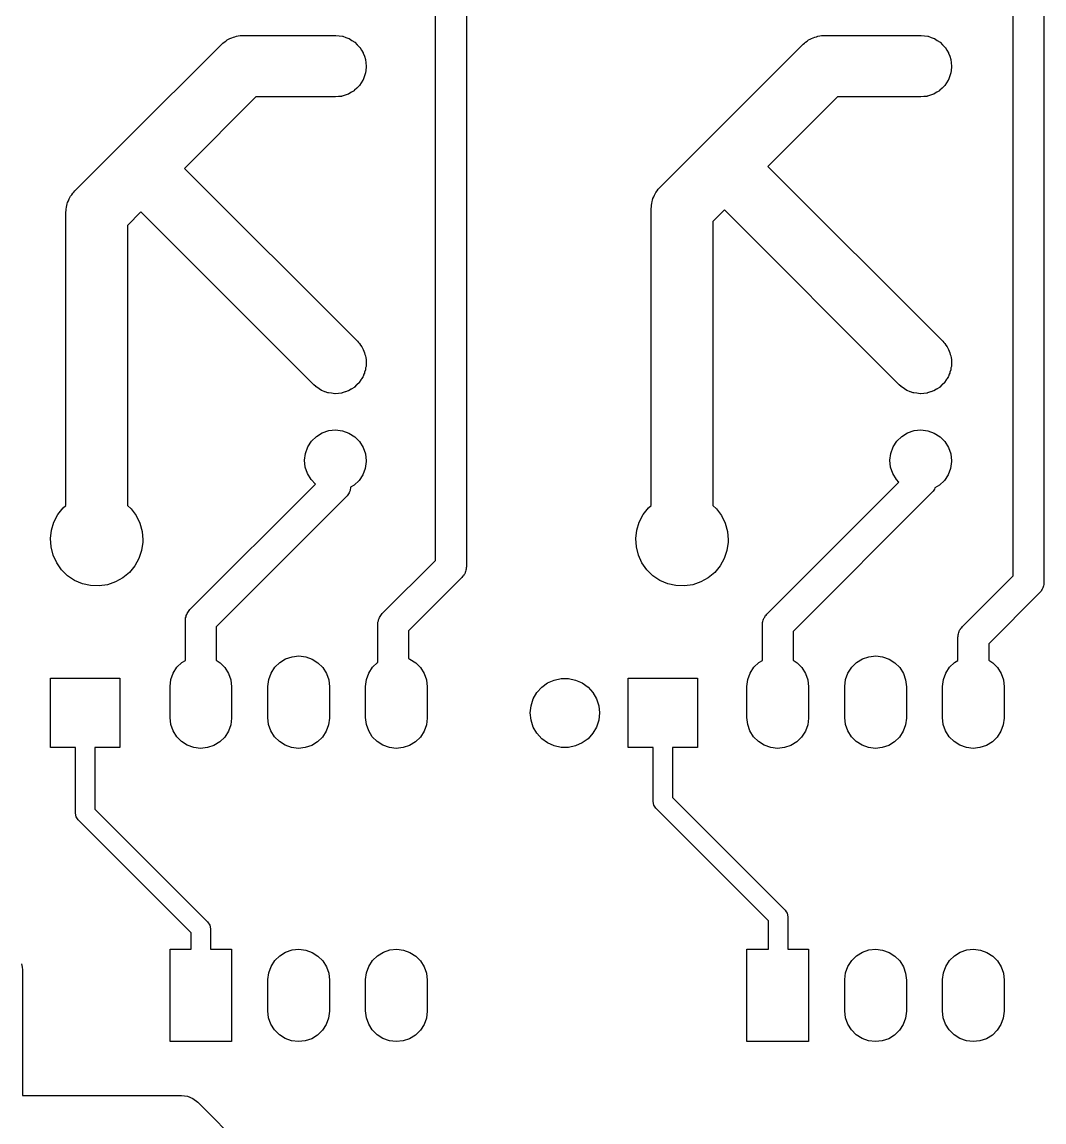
# Model space of a CAD drawing. Extents: x 10 to 287, y -200 to -10.
# Drawn here: x 128.06 to 154.6, y -91.53 to -62.95 of the extents above; entities that cross this region are included whole.
import ezdxf

# ---------------------------------------------------------------- set-up
doc = ezdxf.new("R2010")
doc.units = 0
doc.layers.add('BLACK', color=7, linetype='CONTINUOUS')

msp = doc.modelspace()

# ---------------------------------------------------------------- linework, layer by layer
at = {"layer": 'BLACK', "linetype": 'CONTINUOUS'}
for p, q in [((154.6, -53.6992), (154.6, -77.5)), ((139.6, -55.5661), (139.6, -77.1)), ((138.8, -76.9343), (138.8, -57.9296)), ((153.8, -77.3343), (153.8, -57.9296)), ((133.308, -63.468), (133.35, -63.4421)), ((133.35, -63.4421), (133.388, -63.4122)), ((133.388, -63.4122), (133.425, -63.395)), ((133.425, -63.395), (133.459, -63.3735)), ((133.459, -63.3735), (133.506, -63.3575)), ((133.506, -63.3575), (133.55, -63.3368)), ((133.55, -63.3368), (133.589, -63.3282)), ((133.589, -63.3282), (133.628, -63.3149)), ((133.628, -63.3149), (133.676, -63.3094)), ((133.676, -63.3094), (133.724, -63.2991)), ((133.724, -63.2991), (133.765, -63.2995)), ((133.765, -63.2995), (133.805, -63.295)), ((133.805, -63.295), (136.2, -63.295)), ((136.2, -63.295), (136.205, -63.295)), ((136.205, -63.295), (136.206, -63.295)), ((136.206, -63.295), (136.206, -63.295)), ((136.206, -63.295), (136.211, -63.2951)), ((136.211, -63.2951), (136.297, -63.3059)), ((136.297, -63.3059), (136.383, -63.3161)), ((136.383, -63.3161), (136.385, -63.3171)), ((136.385, -63.3171), (136.388, -63.3174)), ((136.388, -63.3174), (136.469, -63.347)), ((136.469, -63.347), (136.551, -63.376)), ((136.551, -63.376), (136.553, -63.3775)), ((136.553, -63.3775), (136.556, -63.3784)), ((136.556, -63.3784), (136.628, -63.4252)), ((136.628, -63.4252), (136.701, -63.4715)), ((148.408, -63.468), (148.45, -63.4421)), ((148.45, -63.4421), (148.488, -63.4122)), ((148.488, -63.4122), (148.525, -63.395)), ((148.525, -63.395), (148.559, -63.3735)), ((148.559, -63.3735), (148.606, -63.3575)), ((148.606, -63.3575), (148.65, -63.3368)), ((148.65, -63.3368), (148.689, -63.3282)), ((148.689, -63.3282), (148.728, -63.3149)), ((148.728, -63.3149), (148.776, -63.3094)), ((148.776, -63.3094), (148.824, -63.2991)), ((148.824, -63.2991), (148.865, -63.2995)), ((148.865, -63.2995), (148.905, -63.295)), ((148.905, -63.295), (151.4, -63.295)), ((151.4, -63.295), (151.405, -63.295)), ((151.405, -63.295), (151.406, -63.295)), ((151.406, -63.295), (151.406, -63.295)), ((151.406, -63.295), (151.411, -63.2951)), ((151.411, -63.2951), (151.497, -63.3059)), ((151.497, -63.3059), (151.583, -63.3161)), ((151.583, -63.3161), (151.585, -63.3171)), ((151.585, -63.3171), (151.588, -63.3174)), ((151.588, -63.3174), (151.669, -63.347)), ((151.669, -63.347), (151.751, -63.376)), ((151.751, -63.376), (151.753, -63.3775)), ((151.753, -63.3775), (151.756, -63.3784)), ((151.756, -63.3784), (151.828, -63.4252)), ((151.828, -63.4252), (151.901, -63.4715)), ((130.734, -66.0342), (133.239, -63.5293)), ((133.239, -63.5293), (133.247, -63.5215)), ((133.247, -63.5215), (133.279, -63.4966)), ((133.279, -63.4966), (133.308, -63.468)), ((136.701, -63.4715), (136.703, -63.4735)), ((136.703, -63.4735), (136.706, -63.475)), ((136.706, -63.475), (136.766, -63.5368)), ((136.766, -63.5368), (136.827, -63.5981)), ((136.827, -63.5981), (136.828, -63.6005)), ((136.828, -63.6005), (136.83, -63.6025)), ((136.83, -63.6025), (136.876, -63.6761)), ((136.876, -63.6761), (136.921, -63.7493)), ((145.884, -65.9843), (148.339, -63.5293)), ((148.339, -63.5293), (148.347, -63.5215)), ((148.347, -63.5215), (148.379, -63.4966)), ((148.379, -63.4966), (148.408, -63.468)), ((151.901, -63.4715), (151.903, -63.4735)), ((151.903, -63.4735), (151.906, -63.475)), ((151.906, -63.475), (151.966, -63.5368)), ((151.966, -63.5368), (152.027, -63.5981)), ((152.027, -63.5981), (152.028, -63.6005)), ((152.028, -63.6005), (152.03, -63.6025)), ((152.03, -63.6025), (152.076, -63.6761)), ((152.076, -63.6761), (152.121, -63.7493)), ((136.921, -63.7493), (136.922, -63.752)), ((136.922, -63.752), (136.924, -63.7544)), ((136.924, -63.7544), (136.952, -63.8362)), ((136.952, -63.8362), (136.98, -63.9178)), ((136.98, -63.9178), (136.98, -63.9205)), ((136.98, -63.9205), (136.981, -63.9232)), ((136.981, -63.9232), (136.99, -64.0092)), ((136.99, -64.0092), (137, -64.095)), ((152.121, -63.7493), (152.122, -63.752)), ((152.122, -63.752), (152.124, -63.7544)), ((152.124, -63.7544), (152.152, -63.8362)), ((152.152, -63.8362), (152.18, -63.9178)), ((152.18, -63.9178), (152.18, -63.9205)), ((152.18, -63.9205), (152.181, -63.9232)), ((152.181, -63.9232), (152.19, -64.0092)), ((152.19, -64.0092), (152.2, -64.095)), ((136.975, -64.294), (136.946, -64.3695)), ((136.976, -64.2856), (136.975, -64.294)), ((136.979, -64.2777), (136.976, -64.2856)), ((136.988, -64.1974), (136.979, -64.2777)), ((137, -64.1173), (136.988, -64.1974)), ((137, -64.095), (137, -64.1001)), ((137, -64.1001), (137, -64.1006)), ((137, -64.1006), (137, -64.1011)), ((137, -64.1011), (137, -64.1173)), ((152.175, -64.294), (152.146, -64.3695)), ((152.176, -64.2856), (152.175, -64.294)), ((152.179, -64.2777), (152.176, -64.2856)), ((152.188, -64.1974), (152.179, -64.2777)), ((152.2, -64.1173), (152.188, -64.1974)), ((152.2, -64.095), (152.2, -64.1001)), ((152.2, -64.1001), (152.2, -64.1006)), ((152.2, -64.1006), (152.2, -64.1011)), ((152.2, -64.1011), (152.2, -64.1173)), ((136.867, -64.528), (136.823, -64.5963)), ((136.912, -64.4607), (136.867, -64.528)), ((136.915, -64.4528), (136.912, -64.4607)), ((136.919, -64.4457), (136.915, -64.4528)), ((136.946, -64.3695), (136.919, -64.4457)), ((152.067, -64.528), (152.023, -64.5963)), ((152.112, -64.4607), (152.067, -64.528)), ((152.115, -64.4528), (152.112, -64.4607)), ((152.119, -64.4457), (152.115, -64.4528)), ((152.146, -64.3695), (152.119, -64.4457)), ((136.361, -64.8787), (136.28, -64.886)), ((136.369, -64.8761), (136.361, -64.8787)), ((136.377, -64.8751), (136.369, -64.8761)), ((136.454, -64.8485), (136.377, -64.8751)), ((136.53, -64.8235), (136.454, -64.8485)), ((136.538, -64.8192), (136.53, -64.8235)), ((136.546, -64.8165), (136.538, -64.8192)), ((136.614, -64.7736), (136.546, -64.8165)), ((136.684, -64.7322), (136.614, -64.7736)), ((136.69, -64.7264), (136.684, -64.7322)), ((136.697, -64.722), (136.69, -64.7264)), ((136.754, -64.665), (136.697, -64.722)), ((136.813, -64.6092), (136.754, -64.665)), ((136.817, -64.6022), (136.813, -64.6092)), ((136.823, -64.5963), (136.817, -64.6022)), ((151.561, -64.8787), (151.48, -64.886)), ((151.569, -64.8761), (151.561, -64.8787)), ((151.577, -64.8751), (151.569, -64.8761)), ((151.654, -64.8485), (151.577, -64.8751)), ((151.73, -64.8235), (151.654, -64.8485)), ((151.738, -64.8192), (151.73, -64.8235)), ((151.746, -64.8165), (151.738, -64.8192)), ((151.814, -64.7736), (151.746, -64.8165)), ((151.884, -64.7322), (151.814, -64.7736)), ((151.89, -64.7264), (151.884, -64.7322)), ((151.897, -64.722), (151.89, -64.7264)), ((151.954, -64.665), (151.897, -64.722)), ((152.013, -64.6092), (151.954, -64.665)), ((152.017, -64.6022), (152.013, -64.6092)), ((152.023, -64.5963), (152.017, -64.6022)), ((134.136, -64.895), (132.281, -66.75)), ((136.2, -64.895), (134.136, -64.895)), ((136.28, -64.886), (136.2, -64.895)), ((149.236, -64.895), (147.431, -66.7)), ((151.4, -64.895), (149.236, -64.895)), ((151.48, -64.886), (151.4, -64.895)), ((144.634, -67.2343), (145.884, -65.9843)), ((129.434, -67.3343), (130.734, -66.0343)), ((130.734, -66.0343), (130.734, -66.0342)), ((132.281, -66.75), (136.766, -71.2343)), ((147.431, -66.7), (151.966, -71.2343)), ((129.323, -67.4737), (129.354, -67.4355)), ((129.354, -67.4355), (129.38, -67.3944)), ((129.38, -67.3944), (129.409, -67.366)), ((129.409, -67.366), (129.434, -67.3343)), ((144.467, -67.4902), (144.483, -67.4443)), ((144.483, -67.4443), (144.505, -67.4102)), ((144.505, -67.4102), (144.523, -67.3737)), ((144.523, -67.3737), (144.554, -67.3355)), ((144.554, -67.3355), (144.58, -67.2944)), ((144.58, -67.2944), (144.609, -67.266)), ((144.609, -67.266), (144.634, -67.2343)), ((129.216, -67.7604), (129.222, -67.7119)), ((129.222, -67.7119), (129.236, -67.6738)), ((129.236, -67.6738), (129.245, -67.6343)), ((129.245, -67.6343), (129.267, -67.5902)), ((129.267, -67.5902), (129.283, -67.5443)), ((129.283, -67.5443), (129.305, -67.5102)), ((129.305, -67.5102), (129.323, -67.4737)), ((144.405, -67.7081), (144.416, -67.6604)), ((144.405, -67.7486), (144.405, -67.7081)), ((144.416, -67.6604), (144.422, -67.6119)), ((144.422, -67.6119), (144.436, -67.5738)), ((144.436, -67.5738), (144.445, -67.5343)), ((144.445, -67.5343), (144.467, -67.4902)), ((129.2, -67.8888), (129.205, -67.8486)), ((129.2, -67.9), (129.2, -67.8888)), ((129.2, -75.5122), (129.2, -67.9)), ((129.205, -67.808), (129.216, -67.7604)), ((129.205, -67.8486), (129.205, -67.808)), ((131.15, -67.8814), (130.8, -68.2314)), ((135.634, -72.3657), (131.15, -67.8814)), ((144.4, -67.7888), (144.405, -67.7486)), ((144.4, -67.8), (144.4, -67.7888)), ((144.4, -75.5122), (144.4, -67.8)), ((146.3, -67.8314), (146, -68.1314)), ((150.834, -72.3657), (146.3, -67.8314)), ((130.8, -68.2314), (130.8, -75.5122)), ((146, -68.1314), (146, -75.5122)), ((136.766, -71.2343), (136.774, -71.2423)), ((136.774, -71.2423), (136.798, -71.2743)), ((136.798, -71.2743), (136.827, -71.3031)), ((136.827, -71.3031), (136.853, -71.3446)), ((136.853, -71.3446), (136.883, -71.3832)), ((136.883, -71.3832), (136.9, -71.4199)), ((136.9, -71.4199), (136.921, -71.4543)), ((151.966, -71.2343), (151.974, -71.2423)), ((151.974, -71.2423), (151.998, -71.2743)), ((151.998, -71.2743), (152.027, -71.3031)), ((152.027, -71.3031), (152.053, -71.3445)), ((152.053, -71.3445), (152.083, -71.3832)), ((152.083, -71.3832), (152.1, -71.4199)), ((152.1, -71.4199), (152.121, -71.4543)), ((136.921, -71.4543), (136.938, -71.5005)), ((136.938, -71.5005), (136.958, -71.5448)), ((136.958, -71.5448), (136.967, -71.5845)), ((136.967, -71.5845), (136.98, -71.6228)), ((136.98, -71.6228), (136.986, -71.6714)), ((136.986, -71.6714), (136.996, -71.7192)), ((136.996, -71.7192), (136.995, -71.7597)), ((152.121, -71.4543), (152.138, -71.5005)), ((152.138, -71.5005), (152.158, -71.5448)), ((152.158, -71.5448), (152.167, -71.5845)), ((152.167, -71.5845), (152.18, -71.6228)), ((152.18, -71.6228), (152.186, -71.6714)), ((152.186, -71.6714), (152.196, -71.7192)), ((152.196, -71.7192), (152.195, -71.7597)), ((136.975, -72.004), (136.958, -72.0477)), ((136.976, -71.9984), (136.975, -72.004)), ((136.978, -71.9931), (136.976, -71.9984)), ((136.985, -71.9367), (136.978, -71.9931)), ((136.994, -71.8975), (136.985, -71.9367)), ((137, -71.8273), (136.994, -71.8651)), ((136.994, -71.8651), (136.994, -71.8975)), ((136.995, -71.7597), (137, -71.8)), ((137, -71.8), (137, -71.805)), ((137, -71.805), (137, -71.8162)), ((137, -71.8162), (137, -71.8169)), ((137, -71.8169), (137, -71.8273)), ((152.175, -72.004), (152.158, -72.0477)), ((152.176, -71.9984), (152.175, -72.004)), ((152.178, -71.9931), (152.176, -71.9984)), ((152.185, -71.9367), (152.178, -71.9931)), ((152.194, -71.8975), (152.185, -71.9367)), ((152.2, -71.8273), (152.194, -71.8651)), ((152.194, -71.8651), (152.194, -71.8975)), ((152.195, -71.7597), (152.2, -71.8)), ((152.2, -71.8), (152.2, -71.805)), ((152.2, -71.805), (152.2, -71.8162)), ((152.2, -71.8162), (152.2, -71.8169)), ((152.2, -71.8169), (152.2, -71.8273)), ((136.861, -72.2474), (136.82, -72.3106)), ((136.874, -72.231), (136.861, -72.2474)), ((136.881, -72.2164), (136.874, -72.231)), ((136.912, -72.1707), (136.881, -72.2164)), ((136.914, -72.1654), (136.912, -72.1707)), ((136.917, -72.1607), (136.914, -72.1654)), ((136.939, -72.0982), (136.917, -72.1607)), ((136.953, -72.071), (136.939, -72.0982)), ((136.958, -72.0477), (136.953, -72.071)), ((152.061, -72.2474), (152.02, -72.3106)), ((152.074, -72.231), (152.061, -72.2474)), ((152.081, -72.2164), (152.074, -72.231)), ((152.112, -72.1707), (152.081, -72.2164)), ((152.114, -72.1654), (152.112, -72.1707)), ((152.117, -72.1607), (152.114, -72.1654)), ((152.139, -72.0982), (152.117, -72.1607)), ((152.153, -72.071), (152.139, -72.0982)), ((152.158, -72.0477), (152.153, -72.071)), ((135.643, -72.3724), (135.634, -72.3657)), ((135.69, -72.4214), (135.643, -72.3724)), ((135.695, -72.4245), (135.69, -72.4214)), ((135.699, -72.4285), (135.695, -72.4245)), ((135.768, -72.4726), (135.699, -72.4285)), ((135.774, -72.477), (135.768, -72.4726)), ((135.778, -72.4792), (135.774, -72.477)), ((135.839, -72.5191), (135.778, -72.4792)), ((135.845, -72.521), (135.839, -72.5191)), ((135.849, -72.524), (135.845, -72.521)), ((135.928, -72.5521), (135.849, -72.524)), ((135.933, -72.5538), (135.928, -72.5521)), ((135.934, -72.5546), (135.933, -72.5538)), ((135.936, -72.5549), (135.934, -72.5546)), ((136.006, -72.5812), (135.936, -72.5549)), ((136.012, -72.582), (136.006, -72.5812)), ((136.017, -72.5839), (136.012, -72.582)), ((136.1, -72.5938), (136.017, -72.5839)), ((136.183, -72.6048), (136.1, -72.5938)), ((136.361, -72.5887), (136.278, -72.5962)), ((136.366, -72.5869), (136.361, -72.5887)), ((136.372, -72.5863), (136.366, -72.5869)), ((136.451, -72.5594), (136.372, -72.5863)), ((136.459, -72.5567), (136.451, -72.5594)), ((136.46, -72.5564), (136.459, -72.5567)), ((136.461, -72.5561), (136.46, -72.5564)), ((136.53, -72.5335), (136.461, -72.5561)), ((136.535, -72.5307), (136.53, -72.5335)), ((136.541, -72.5289), (136.535, -72.5307)), ((136.612, -72.485), (136.541, -72.5289)), ((136.616, -72.4825), (136.612, -72.485)), ((136.622, -72.4799), (136.616, -72.4825)), ((136.625, -72.4772), (136.622, -72.4799)), ((136.684, -72.4422), (136.625, -72.4772)), ((136.688, -72.4384), (136.684, -72.4422)), ((136.693, -72.4354), (136.688, -72.4384)), ((136.751, -72.3777), (136.693, -72.4354)), ((136.762, -72.3696), (136.751, -72.3777)), ((136.768, -72.3621), (136.762, -72.3696)), ((136.813, -72.3192), (136.768, -72.3621)), ((136.816, -72.3146), (136.813, -72.3192)), ((136.82, -72.3106), (136.816, -72.3146)), ((150.843, -72.3724), (150.834, -72.3657)), ((150.89, -72.4214), (150.843, -72.3724)), ((150.895, -72.4245), (150.89, -72.4214)), ((150.899, -72.4285), (150.895, -72.4245)), ((150.968, -72.4726), (150.899, -72.4285)), ((150.974, -72.477), (150.968, -72.4726)), ((150.978, -72.4792), (150.974, -72.477)), ((151.039, -72.5191), (150.978, -72.4792)), ((151.045, -72.521), (151.039, -72.5191)), ((151.049, -72.524), (151.045, -72.521)), ((151.128, -72.5521), (151.049, -72.524)), ((151.133, -72.5538), (151.128, -72.5521)), ((151.134, -72.5546), (151.133, -72.5538)), ((151.136, -72.5549), (151.134, -72.5546)), ((151.206, -72.5812), (151.136, -72.5549)), ((151.212, -72.582), (151.206, -72.5812)), ((151.217, -72.5839), (151.212, -72.582)), ((151.3, -72.5938), (151.217, -72.5839)), ((151.383, -72.6048), (151.3, -72.5938)), ((151.561, -72.5887), (151.478, -72.5962)), ((151.566, -72.5869), (151.561, -72.5887)), ((151.572, -72.5863), (151.566, -72.5869)), ((151.651, -72.5594), (151.572, -72.5863)), ((151.659, -72.5567), (151.651, -72.5594)), ((151.66, -72.5564), (151.659, -72.5567)), ((151.661, -72.5561), (151.66, -72.5564)), ((151.73, -72.5335), (151.661, -72.5561)), ((151.735, -72.5307), (151.73, -72.5335)), ((151.741, -72.5289), (151.735, -72.5307)), ((151.812, -72.485), (151.741, -72.5289)), ((151.816, -72.4825), (151.812, -72.485)), ((151.822, -72.4799), (151.816, -72.4825)), ((151.825, -72.4772), (151.822, -72.4799)), ((151.884, -72.4422), (151.825, -72.4772)), ((151.888, -72.4384), (151.884, -72.4422)), ((151.893, -72.4354), (151.888, -72.4384)), ((151.951, -72.3777), (151.893, -72.4354)), ((151.962, -72.3696), (151.951, -72.3777)), ((151.968, -72.3621), (151.962, -72.3696)), ((152.013, -72.3192), (151.968, -72.3621)), ((152.016, -72.3146), (152.013, -72.3192)), ((152.02, -72.3106), (152.016, -72.3146)), ((136.189, -72.6043), (136.183, -72.6048)), ((136.194, -72.605), (136.189, -72.6043)), ((136.278, -72.5962), (136.194, -72.605)), ((151.389, -72.6043), (151.383, -72.6048)), ((151.394, -72.605), (151.389, -72.6043)), ((151.478, -72.5962), (151.394, -72.605)), ((135.58, -73.8394), (135.707, -73.7146)), ((135.707, -73.7146), (135.859, -73.6211)), ((135.859, -73.6211), (136.028, -73.5637)), ((136.028, -73.5637), (136.206, -73.545)), ((136.206, -73.545), (136.383, -73.5661)), ((136.383, -73.5661), (136.551, -73.626)), ((136.551, -73.626), (136.701, -73.7215)), ((136.701, -73.7215), (136.827, -73.8481)), ((150.78, -73.8394), (150.907, -73.7146)), ((150.907, -73.7146), (151.059, -73.6211)), ((151.059, -73.6211), (151.228, -73.5637)), ((151.228, -73.5637), (151.406, -73.545)), ((151.406, -73.545), (151.583, -73.5661)), ((151.583, -73.5661), (151.751, -73.626)), ((151.751, -73.626), (151.901, -73.7215)), ((151.901, -73.7215), (152.027, -73.8481)), ((135.422, -74.1569), (135.483, -73.9893)), ((135.483, -73.9893), (135.58, -73.8394)), ((136.827, -73.8481), (136.921, -73.9993)), ((136.921, -73.9993), (136.98, -74.1678)), ((150.622, -74.1569), (150.683, -73.9893)), ((150.683, -73.9893), (150.78, -73.8394)), ((152.027, -73.8481), (152.121, -73.9993)), ((152.121, -73.9993), (152.18, -74.1678)), ((135.4, -74.3338), (135.422, -74.1569)), ((136.98, -74.1678), (137, -74.345)), ((150.6, -74.3338), (150.622, -74.1569)), ((152.18, -74.1678), (152.2, -74.345)), ((135.417, -74.5113), (135.4, -74.3338)), ((135.474, -74.6806), (135.417, -74.5113)), ((136.975, -74.544), (136.912, -74.7107)), ((137, -74.3673), (136.975, -74.544)), ((137, -74.345), (137, -74.3673)), ((150.617, -74.5113), (150.6, -74.3338)), ((150.674, -74.6806), (150.617, -74.5113)), ((152.175, -74.544), (152.112, -74.7107)), ((152.2, -74.3673), (152.175, -74.544)), ((152.2, -74.345), (152.2, -74.3673)), ((135.566, -74.8331), (135.474, -74.6806)), ((135.682, -74.9527), (135.566, -74.8331)), ((136.813, -74.8592), (136.684, -74.9822)), ((136.912, -74.7107), (136.813, -74.8592)), ((150.766, -74.8331), (150.674, -74.6806)), ((150.833, -74.9018), (150.766, -74.8331)), ((152.013, -74.8592), (151.884, -74.9822)), ((152.112, -74.7107), (152.013, -74.8592)), ((132.422, -78.2122), (135.682, -74.9527)), ((136.566, -75.1517), (136.556, -75.1816)), ((136.58, -75.1236), (136.566, -75.1517)), ((136.585, -75.0925), (136.58, -75.1236)), ((136.595, -75.0626), (136.585, -75.0925)), ((136.684, -74.9822), (136.595, -75.035)), ((136.595, -75.035), (136.595, -75.0626)), ((147.403, -78.3309), (150.833, -74.9018)), ((151.701, -75.1574), (151.683, -75.1828)), ((151.724, -75.1351), (151.701, -75.1574)), ((151.738, -75.1071), (151.724, -75.1351)), ((151.756, -75.0816), (151.738, -75.1071)), ((151.766, -75.0525), (151.756, -75.0816)), ((151.884, -74.9822), (151.766, -75.0525)), ((136.483, -75.2828), (133.105, -78.6607)), ((136.501, -75.2574), (136.483, -75.2828)), ((136.524, -75.2351), (136.501, -75.2574)), ((136.538, -75.2071), (136.524, -75.2351)), ((136.556, -75.1816), (136.538, -75.2071)), ((151.683, -75.1828), (148.086, -78.7795)), ((128.994, -75.7464), (129.13, -75.574)), ((129.13, -75.574), (129.2, -75.5122)), ((130.8, -75.5122), (130.892, -75.597)), ((130.892, -75.597), (131.023, -75.773)), ((144.194, -75.7464), (144.33, -75.574)), ((144.33, -75.574), (144.4, -75.5122)), ((146, -75.5122), (146.092, -75.597)), ((146.092, -75.597), (146.223, -75.773)), ((128.826, -76.1505), (128.891, -75.9408)), ((128.891, -75.9408), (128.994, -75.7464)), ((131.023, -75.773), (131.12, -75.97)), ((131.12, -75.97), (131.18, -76.1813)), ((144.026, -76.1505), (144.091, -75.9408)), ((144.091, -75.9408), (144.194, -75.7464)), ((146.223, -75.773), (146.32, -75.97)), ((146.32, -75.97), (146.38, -76.1813)), ((128.8, -76.3686), (128.826, -76.1505)), ((131.18, -76.1813), (131.2, -76.4)), ((144, -76.3686), (144.026, -76.1505)), ((146.38, -76.1813), (146.4, -76.4)), ((128.815, -76.5877), (128.8, -76.3686)), ((128.869, -76.8006), (128.815, -76.5877)), ((131.198, -76.4628), (131.167, -76.6801)), ((131.2, -76.4), (131.198, -76.4628)), ((144.015, -76.5877), (144, -76.3686)), ((144.069, -76.8006), (144.015, -76.5877)), ((146.398, -76.4628), (146.367, -76.6801)), ((146.4, -76.4), (146.398, -76.4628)), ((128.961, -77), (128.869, -76.8006)), ((131.167, -76.6801), (131.096, -76.8881)), ((144.161, -77), (144.069, -76.8006)), ((146.367, -76.6801), (146.296, -76.8881)), ((129.088, -77.1793), (128.961, -77)), ((130.989, -77.0797), (130.849, -77.2485)), ((131.096, -76.8881), (130.989, -77.0797)), ((137.417, -78.3172), (138.8, -76.9343)), ((139.595, -77.1626), (139.585, -77.1925)), ((139.6, -77.1), (139.595, -77.1311)), ((139.595, -77.1311), (139.595, -77.1626)), ((144.288, -77.1793), (144.161, -77)), ((146.189, -77.0797), (146.049, -77.2485)), ((146.296, -76.8881), (146.189, -77.0797)), ((129.245, -77.3326), (129.088, -77.1793)), ((129.427, -77.4546), (129.245, -77.3326)), ((129.629, -77.5413), (129.427, -77.4546)), ((130.68, -77.389), (130.488, -77.4963)), ((130.849, -77.2485), (130.68, -77.389)), ((139.483, -77.3828), (138.1, -78.7657)), ((139.501, -77.3574), (139.483, -77.3828)), ((139.524, -77.3351), (139.501, -77.3574)), ((139.538, -77.3071), (139.524, -77.3351)), ((139.556, -77.2816), (139.538, -77.3071)), ((139.566, -77.2517), (139.556, -77.2816)), ((139.58, -77.2236), (139.566, -77.2517)), ((139.585, -77.1925), (139.58, -77.2236)), ((144.445, -77.3326), (144.288, -77.1793)), ((144.627, -77.4546), (144.445, -77.3326)), ((144.829, -77.5413), (144.627, -77.4546)), ((145.88, -77.389), (145.688, -77.4963)), ((146.049, -77.2485), (145.88, -77.389)), ((152.483, -78.6509), (153.8, -77.3343)), ((129.843, -77.5897), (129.629, -77.5413)), ((130.063, -77.5984), (129.843, -77.5897)), ((130.28, -77.5668), (130.063, -77.5984)), ((130.488, -77.4963), (130.28, -77.5668)), ((145.043, -77.5897), (144.829, -77.5413)), ((145.263, -77.5984), (145.043, -77.5897)), ((145.48, -77.5668), (145.263, -77.5984)), ((145.688, -77.4963), (145.48, -77.5668)), ((154.524, -77.7351), (154.501, -77.7574)), ((154.538, -77.7071), (154.524, -77.7351)), ((154.556, -77.6816), (154.538, -77.7071)), ((154.566, -77.6517), (154.556, -77.6816)), ((154.58, -77.6236), (154.566, -77.6517)), ((154.585, -77.5925), (154.58, -77.6236)), ((154.595, -77.5626), (154.585, -77.5925)), ((154.6, -77.5), (154.595, -77.5311)), ((154.595, -77.5311), (154.595, -77.5626)), ((154.483, -77.7828), (153.166, -79.0995)), ((154.501, -77.7574), (154.483, -77.7828)), ((132.349, -78.3134), (132.367, -78.2879)), ((132.367, -78.2879), (132.381, -78.2599)), ((132.381, -78.2599), (132.404, -78.2376)), ((132.404, -78.2376), (132.422, -78.2122)), ((132.305, -78.495), (132.31, -78.4639)), ((132.305, -79.5325), (132.305, -78.495)), ((132.31, -78.4324), (132.32, -78.4025)), ((132.31, -78.4639), (132.31, -78.4324)), ((132.32, -78.4025), (132.325, -78.3714)), ((132.325, -78.3714), (132.339, -78.3433)), ((132.339, -78.3433), (132.349, -78.3134)), ((137.3, -78.6), (137.305, -78.5689)), ((137.305, -78.5374), (137.315, -78.5075)), ((137.305, -78.5689), (137.305, -78.5374)), ((137.315, -78.5075), (137.32, -78.4764)), ((137.32, -78.4764), (137.334, -78.4483)), ((137.334, -78.4483), (137.344, -78.4184)), ((137.344, -78.4184), (137.362, -78.3929)), ((137.362, -78.3929), (137.376, -78.3649)), ((137.376, -78.3649), (137.399, -78.3426)), ((137.399, -78.3426), (137.417, -78.3172)), ((147.286, -78.6138), (147.291, -78.5827)), ((147.291, -78.5512), (147.301, -78.5213)), ((147.291, -78.5827), (147.291, -78.5512)), ((147.301, -78.5213), (147.306, -78.4902)), ((147.306, -78.4902), (147.32, -78.4621)), ((147.32, -78.4621), (147.33, -78.4322)), ((147.33, -78.4322), (147.348, -78.4067)), ((147.348, -78.4067), (147.363, -78.3787)), ((147.363, -78.3787), (147.385, -78.3564)), ((147.385, -78.3564), (147.403, -78.3309)), ((133.105, -78.6607), (133.105, -79.5321)), ((137.3, -79.5848), (137.3, -78.6)), ((138.1, -78.7657), (138.1, -79.4881)), ((147.286, -79.5325), (147.286, -78.6138)), ((148.086, -78.7795), (148.086, -79.5321)), ((152.371, -78.8712), (152.381, -78.8413)), ((152.371, -78.9027), (152.371, -78.8712)), ((152.381, -78.8413), (152.386, -78.8102)), ((152.386, -78.8102), (152.4, -78.7821)), ((152.4, -78.7821), (152.41, -78.7522)), ((152.41, -78.7522), (152.428, -78.7267)), ((152.428, -78.7267), (152.443, -78.6987)), ((152.443, -78.6987), (152.465, -78.6764)), ((152.465, -78.6764), (152.483, -78.6509)), ((152.366, -78.9338), (152.371, -78.9027)), ((152.366, -79.5325), (152.366, -78.9338)), ((153.166, -79.0995), (153.166, -79.5321)), ((134.904, -79.4959), (135.073, -79.4385)), ((135.073, -79.4385), (135.251, -79.4198)), ((135.251, -79.4198), (135.428, -79.4409)), ((135.428, -79.4409), (135.596, -79.5008)), ((149.886, -79.4959), (150.054, -79.4385)), ((150.054, -79.4385), (150.232, -79.4198)), ((150.232, -79.4198), (150.409, -79.4409)), ((150.409, -79.4409), (150.577, -79.5008)), ((131.988, -79.8641), (132.085, -79.7142)), ((132.085, -79.7142), (132.212, -79.5894)), ((132.212, -79.5894), (132.305, -79.5325)), ((133.105, -79.5321), (133.206, -79.5963)), ((133.206, -79.5963), (133.332, -79.7229)), ((133.332, -79.7229), (133.426, -79.8741)), ((134.528, -79.8641), (134.625, -79.7142)), ((134.625, -79.7142), (134.752, -79.5894)), ((134.752, -79.5894), (134.904, -79.4959)), ((135.596, -79.5008), (135.746, -79.5963)), ((135.746, -79.5963), (135.872, -79.7229)), ((135.872, -79.7229), (135.966, -79.8741)), ((137.068, -79.8641), (137.165, -79.7142)), ((137.165, -79.7142), (137.292, -79.5894)), ((137.292, -79.5894), (137.3, -79.5848)), ((138.1, -79.4881), (138.136, -79.5008)), ((138.136, -79.5008), (138.286, -79.5963)), ((138.286, -79.5963), (138.412, -79.7229)), ((138.412, -79.7229), (138.506, -79.8741)), ((146.97, -79.8641), (147.066, -79.7142)), ((147.066, -79.7142), (147.194, -79.5894)), ((147.194, -79.5894), (147.286, -79.5325)), ((148.086, -79.5321), (148.188, -79.5963)), ((148.188, -79.5963), (148.313, -79.7229)), ((148.313, -79.7229), (148.408, -79.8741)), ((149.51, -79.8641), (149.606, -79.7142)), ((149.606, -79.7142), (149.734, -79.5894)), ((149.734, -79.5894), (149.886, -79.4959)), ((150.577, -79.5008), (150.728, -79.5963)), ((150.728, -79.5963), (150.853, -79.7229)), ((150.853, -79.7229), (150.948, -79.8741)), ((152.05, -79.8641), (152.146, -79.7142)), ((152.146, -79.7142), (152.274, -79.5894)), ((152.274, -79.5894), (152.366, -79.5325)), ((153.166, -79.5321), (153.268, -79.5963)), ((153.268, -79.5963), (153.393, -79.7229)), ((153.393, -79.7229), (153.488, -79.8741)), ((128.8, -81.8), (128.8, -80)), ((128.8, -80), (130.6, -80)), ((130.6, -80), (130.6, -81.8)), ((131.927, -80.0317), (131.988, -79.8641)), ((133.426, -79.8741), (133.485, -80.0426)), ((134.467, -80.0317), (134.528, -79.8641)), ((135.966, -79.8741), (136.025, -80.0426)), ((137.007, -80.0317), (137.068, -79.8641)), ((138.506, -79.8741), (138.565, -80.0426)), ((141.882, -80.044), (142.066, -80.0049)), ((142.066, -80.0049), (142.254, -80.0049)), ((142.254, -80.0049), (142.438, -80.044)), ((143.8, -81.8), (143.8, -80)), ((143.8, -80), (145.6, -80)), ((145.6, -80), (145.6, -81.8)), ((146.909, -80.0317), (146.97, -79.8641)), ((148.408, -79.8741), (148.466, -80.0426)), ((149.449, -80.0317), (149.51, -79.8641)), ((150.948, -79.8741), (151.006, -80.0426)), ((151.989, -80.0317), (152.05, -79.8641)), ((153.488, -79.8741), (153.546, -80.0426)), ((131.905, -80.2086), (131.927, -80.0317)), ((131.905, -80.2198), (131.905, -80.2086)), ((131.905, -81.0198), (131.905, -80.2198)), ((133.485, -80.0426), (133.505, -80.2198)), ((133.505, -80.2198), (133.505, -81.0198)), ((134.445, -80.2086), (134.467, -80.0317)), ((134.445, -80.2198), (134.445, -80.2086)), ((134.445, -81.0198), (134.445, -80.2198)), ((136.025, -80.0426), (136.045, -80.2198)), ((136.045, -80.2198), (136.045, -81.0198)), ((136.985, -80.2086), (137.007, -80.0317)), ((136.985, -80.2198), (136.985, -80.2086)), ((136.985, -81.0198), (136.985, -80.2198)), ((138.565, -80.0426), (138.585, -80.2198)), ((138.585, -80.2198), (138.585, -81.0198)), ((141.432, -80.371), (141.558, -80.2312)), ((141.558, -80.2312), (141.71, -80.1206)), ((141.71, -80.1206), (141.882, -80.044)), ((142.438, -80.044), (142.61, -80.1206)), ((142.61, -80.1206), (142.762, -80.2312)), ((142.762, -80.2312), (142.888, -80.371)), ((146.886, -80.2086), (146.909, -80.0317)), ((146.886, -80.2198), (146.886, -80.2086)), ((146.886, -81.0198), (146.886, -80.2198)), ((148.466, -80.0426), (148.486, -80.2198)), ((148.486, -80.2198), (148.486, -81.0198)), ((149.426, -80.2086), (149.449, -80.0317)), ((149.426, -80.2198), (149.426, -80.2086)), ((149.426, -81.0198), (149.426, -80.2198)), ((151.006, -80.0426), (151.026, -80.2198)), ((151.026, -80.2198), (151.026, -81.0198)), ((151.966, -80.2086), (151.989, -80.0317)), ((151.966, -80.2198), (151.966, -80.2086)), ((151.966, -81.0198), (151.966, -80.2198)), ((153.546, -80.0426), (153.566, -80.2198)), ((153.566, -80.2198), (153.566, -81.0198)), ((141.28, -80.7129), (141.338, -80.5339)), ((141.338, -80.5339), (141.432, -80.371)), ((142.888, -80.371), (142.982, -80.5339)), ((142.982, -80.5339), (143.04, -80.7129)), ((141.26, -80.9), (141.28, -80.7129)), ((143.04, -80.7129), (143.06, -80.9)), ((131.925, -81.197), (131.905, -81.0198)), ((133.505, -81.031), (133.483, -81.2079)), ((133.505, -81.0198), (133.505, -81.031)), ((134.465, -81.197), (134.445, -81.0198)), ((136.045, -81.031), (136.023, -81.2079)), ((136.045, -81.0198), (136.045, -81.031)), ((137.005, -81.197), (136.985, -81.0198)), ((138.585, -81.031), (138.563, -81.2079)), ((138.585, -81.0198), (138.585, -81.031)), ((141.28, -81.0871), (141.26, -80.9)), ((141.338, -81.2661), (141.28, -81.0871)), ((143.04, -81.0871), (142.982, -81.2661)), ((143.06, -80.9), (143.04, -81.0871)), ((146.906, -81.197), (146.886, -81.0198)), ((148.486, -81.031), (148.464, -81.2079)), ((148.486, -81.0198), (148.486, -81.031)), ((149.446, -81.197), (149.426, -81.0198)), ((151.026, -81.031), (151.004, -81.2079)), ((151.026, -81.0198), (151.026, -81.031)), ((151.986, -81.197), (151.966, -81.0198)), ((153.566, -81.031), (153.544, -81.2079)), ((153.566, -81.0198), (153.566, -81.031)), ((131.984, -81.3655), (131.925, -81.197)), ((132.078, -81.5167), (131.984, -81.3655)), ((133.422, -81.3755), (133.325, -81.5254)), ((133.483, -81.2079), (133.422, -81.3755)), ((134.524, -81.3655), (134.465, -81.197)), ((134.618, -81.5167), (134.524, -81.3655)), ((135.962, -81.3755), (135.865, -81.5254)), ((136.023, -81.2079), (135.962, -81.3755)), ((137.064, -81.3655), (137.005, -81.197)), ((137.158, -81.5167), (137.064, -81.3655)), ((138.502, -81.3755), (138.405, -81.5254)), ((138.563, -81.2079), (138.502, -81.3755)), ((141.432, -81.429), (141.338, -81.2661)), ((141.558, -81.5688), (141.432, -81.429)), ((142.888, -81.429), (142.762, -81.5688)), ((142.982, -81.2661), (142.888, -81.429)), ((146.965, -81.3655), (146.906, -81.197)), ((147.059, -81.5167), (146.965, -81.3655)), ((148.403, -81.3755), (148.306, -81.5254)), ((148.464, -81.2079), (148.403, -81.3755)), ((149.505, -81.3655), (149.446, -81.197)), ((149.599, -81.5167), (149.505, -81.3655)), ((150.943, -81.3755), (150.846, -81.5254)), ((151.004, -81.2079), (150.943, -81.3755)), ((152.045, -81.3655), (151.986, -81.197)), ((152.139, -81.5167), (152.045, -81.3655)), ((153.483, -81.3755), (153.386, -81.5254)), ((153.544, -81.2079), (153.483, -81.3755)), ((132.204, -81.6433), (132.078, -81.5167)), ((132.354, -81.7388), (132.204, -81.6433)), ((132.522, -81.7987), (132.354, -81.7388)), ((133.198, -81.6502), (133.046, -81.7437)), ((133.325, -81.5254), (133.198, -81.6502)), ((134.744, -81.6433), (134.618, -81.5167)), ((134.894, -81.7388), (134.744, -81.6433)), ((135.062, -81.7987), (134.894, -81.7388)), ((135.738, -81.6502), (135.586, -81.7437)), ((135.865, -81.5254), (135.738, -81.6502)), ((137.284, -81.6433), (137.158, -81.5167)), ((137.434, -81.7388), (137.284, -81.6433)), ((137.602, -81.7987), (137.434, -81.7388)), ((138.278, -81.6502), (138.126, -81.7437)), ((138.405, -81.5254), (138.278, -81.6502)), ((141.71, -81.6794), (141.558, -81.5688)), ((141.882, -81.756), (141.71, -81.6794)), ((142.61, -81.6794), (142.438, -81.756)), ((142.762, -81.5688), (142.61, -81.6794)), ((147.185, -81.6433), (147.059, -81.5167)), ((147.336, -81.7388), (147.185, -81.6433)), ((147.504, -81.7987), (147.336, -81.7388)), ((148.179, -81.6502), (148.027, -81.7437)), ((148.306, -81.5254), (148.179, -81.6502)), ((149.725, -81.6433), (149.599, -81.5167)), ((149.876, -81.7388), (149.725, -81.6433)), ((150.044, -81.7987), (149.876, -81.7388)), ((150.719, -81.6502), (150.567, -81.7437)), ((150.846, -81.5254), (150.719, -81.6502)), ((152.265, -81.6433), (152.139, -81.5167)), ((152.416, -81.7388), (152.265, -81.6433)), ((152.584, -81.7987), (152.416, -81.7388)), ((153.259, -81.6502), (153.107, -81.7437)), ((153.386, -81.5254), (153.259, -81.6502)), ((129.45, -81.8), (128.8, -81.8)), ((129.45, -83.5), (129.45, -81.8)), ((130.6, -81.8), (129.95, -81.8)), ((129.95, -81.8), (129.95, -83.3964)), ((132.699, -81.8198), (132.522, -81.7987)), ((132.877, -81.8011), (132.699, -81.8198)), ((133.046, -81.7437), (132.877, -81.8011)), ((135.239, -81.8198), (135.062, -81.7987)), ((135.417, -81.8011), (135.239, -81.8198)), ((135.586, -81.7437), (135.417, -81.8011)), ((137.779, -81.8198), (137.602, -81.7987)), ((137.957, -81.8011), (137.779, -81.8198)), ((138.126, -81.7437), (137.957, -81.8011)), ((142.066, -81.7951), (141.882, -81.756)), ((142.254, -81.7951), (142.066, -81.7951)), ((142.438, -81.756), (142.254, -81.7951)), ((144.45, -81.8), (143.8, -81.8)), ((144.45, -83.2), (144.45, -81.8)), ((145.6, -81.8), (144.95, -81.8)), ((144.95, -81.8), (144.95, -83.0964)), ((147.681, -81.8198), (147.504, -81.7987)), ((147.858, -81.8011), (147.681, -81.8198)), ((148.027, -81.7437), (147.858, -81.8011)), ((150.221, -81.8198), (150.044, -81.7987)), ((150.398, -81.8011), (150.221, -81.8198)), ((150.567, -81.7437), (150.398, -81.8011)), ((152.761, -81.8198), (152.584, -81.7987)), ((152.938, -81.8011), (152.761, -81.8198)), ((153.107, -81.7437), (152.938, -81.8011)), ((144.95, -83.0964), (147.877, -86.0232)), ((129.95, -83.3964), (132.882, -86.3282)), ((144.469, -83.2957), (144.45, -83.2)), ((144.523, -83.3768), (144.469, -83.2957)), ((147.45, -86.3036), (144.523, -83.3768)), ((129.469, -83.5957), (129.45, -83.5)), ((129.523, -83.6768), (129.469, -83.5957)), ((132.455, -86.6086), (129.523, -83.6768)), ((147.877, -86.0232), (147.877, -86.0232)), ((147.877, -86.0232), (147.907, -86.0682)), ((147.45, -87.0398), (147.45, -86.3036)), ((147.907, -86.0682), (147.931, -86.1043)), ((147.931, -86.1043), (147.95, -86.2)), ((147.95, -86.2), (147.95, -86.2)), ((147.95, -86.2), (147.95, -87.0398)), ((132.882, -86.3282), (132.936, -86.4093)), ((132.936, -86.4093), (132.955, -86.505)), ((132.955, -86.505), (132.955, -86.505)), ((132.955, -86.505), (132.955, -87.0398)), ((132.455, -87.0398), (132.455, -86.6086)), ((131.905, -89.4398), (131.905, -87.0398)), ((131.905, -87.0398), (132.455, -87.0398)), ((132.955, -87.0398), (133.505, -87.0398)), ((133.505, -87.0398), (133.505, -89.4398)), ((134.752, -87.2094), (134.904, -87.1159)), ((134.904, -87.1159), (135.073, -87.0585)), ((135.073, -87.0585), (135.251, -87.0398)), ((135.251, -87.0398), (135.428, -87.0609)), ((135.428, -87.0609), (135.596, -87.1208)), ((135.596, -87.1208), (135.746, -87.2163)), ((137.292, -87.2094), (137.444, -87.1159)), ((137.444, -87.1159), (137.613, -87.0585)), ((137.613, -87.0585), (137.791, -87.0398)), ((137.791, -87.0398), (137.968, -87.0609)), ((137.968, -87.0609), (138.136, -87.1208)), ((138.136, -87.1208), (138.286, -87.2163)), ((146.886, -89.4398), (146.886, -87.0398)), ((146.886, -87.0398), (147.45, -87.0398)), ((147.95, -87.0398), (148.486, -87.0398)), ((148.486, -87.0398), (148.486, -89.4398)), ((149.734, -87.2094), (149.886, -87.1159)), ((149.886, -87.1159), (150.054, -87.0585)), ((150.054, -87.0585), (150.232, -87.0398)), ((150.232, -87.0398), (150.409, -87.0609)), ((150.409, -87.0609), (150.577, -87.1208)), ((150.577, -87.1208), (150.728, -87.2163)), ((152.274, -87.2094), (152.426, -87.1159)), ((152.426, -87.1159), (152.594, -87.0585)), ((152.594, -87.0585), (152.772, -87.0398)), ((152.772, -87.0398), (152.949, -87.0609)), ((152.949, -87.0609), (153.117, -87.1208)), ((153.117, -87.1208), (153.268, -87.2163)), ((128.05, -87.4156), (128.062, -87.5063)), ((134.528, -87.4841), (134.625, -87.3342)), ((134.625, -87.3342), (134.752, -87.2094)), ((135.746, -87.2163), (135.872, -87.3429)), ((135.872, -87.3429), (135.966, -87.4941)), ((137.068, -87.4841), (137.165, -87.3342)), ((137.165, -87.3342), (137.292, -87.2094)), ((138.286, -87.2163), (138.412, -87.3429)), ((138.412, -87.3429), (138.506, -87.4941)), ((149.51, -87.4841), (149.606, -87.3342)), ((149.606, -87.3342), (149.734, -87.2094)), ((150.728, -87.2163), (150.853, -87.3429)), ((150.853, -87.3429), (150.948, -87.4941)), ((152.05, -87.4841), (152.146, -87.3342)), ((152.146, -87.3342), (152.274, -87.2094)), ((153.268, -87.2163), (153.393, -87.3429)), ((153.393, -87.3429), (153.488, -87.4941)), ((128.062, -87.5063), (128.071, -87.5709)), ((128.071, -87.5709), (128.071, -90.84)), ((134.445, -87.8286), (134.467, -87.6517)), ((134.467, -87.6517), (134.528, -87.4841)), ((135.966, -87.4941), (136.025, -87.6626)), ((136.025, -87.6626), (136.045, -87.8398)), ((136.985, -87.8286), (137.007, -87.6517)), ((137.007, -87.6517), (137.068, -87.4841)), ((138.506, -87.4941), (138.565, -87.6626)), ((138.565, -87.6626), (138.585, -87.8398)), ((149.426, -87.8286), (149.449, -87.6517)), ((149.449, -87.6517), (149.51, -87.4841)), ((150.948, -87.4941), (151.006, -87.6626)), ((151.006, -87.6626), (151.026, -87.8398)), ((151.966, -87.8286), (151.989, -87.6517)), ((151.989, -87.6517), (152.05, -87.4841)), ((153.488, -87.4941), (153.546, -87.6626)), ((153.546, -87.6626), (153.566, -87.8398)), ((134.445, -87.8398), (134.445, -87.8286)), ((134.445, -88.6398), (134.445, -87.8398)), ((136.045, -87.8398), (136.045, -88.6398)), ((136.985, -87.8398), (136.985, -87.8286)), ((136.985, -88.6398), (136.985, -87.8398)), ((138.585, -87.8398), (138.585, -88.6398)), ((149.426, -87.8398), (149.426, -87.8286)), ((149.426, -88.6398), (149.426, -87.8398)), ((151.026, -87.8398), (151.026, -88.6398)), ((151.966, -87.8398), (151.966, -87.8286)), ((151.966, -88.6398), (151.966, -87.8398)), ((153.566, -87.8398), (153.566, -88.6398)), ((134.465, -88.817), (134.445, -88.6398)), ((134.524, -88.9855), (134.465, -88.817)), ((136.023, -88.8279), (135.962, -88.9955)), ((136.045, -88.651), (136.023, -88.8279)), ((136.045, -88.6398), (136.045, -88.651)), ((137.005, -88.817), (136.985, -88.6398)), ((137.064, -88.9855), (137.005, -88.817)), ((138.563, -88.8279), (138.502, -88.9955)), ((138.585, -88.651), (138.563, -88.8279)), ((138.585, -88.6398), (138.585, -88.651)), ((149.446, -88.817), (149.426, -88.6398)), ((149.505, -88.9855), (149.446, -88.817)), ((151.004, -88.8279), (150.943, -88.9955)), ((151.026, -88.651), (151.004, -88.8279)), ((151.026, -88.6398), (151.026, -88.651)), ((151.986, -88.817), (151.966, -88.6398)), ((152.045, -88.9855), (151.986, -88.817)), ((153.544, -88.8279), (153.483, -88.9955)), ((153.566, -88.651), (153.544, -88.8279)), ((153.566, -88.6398), (153.566, -88.651)), ((134.618, -89.1367), (134.524, -88.9855)), ((134.744, -89.2633), (134.618, -89.1367)), ((135.865, -89.1454), (135.738, -89.2702)), ((135.962, -88.9955), (135.865, -89.1454)), ((137.158, -89.1367), (137.064, -88.9855)), ((137.284, -89.2633), (137.158, -89.1367)), ((138.405, -89.1454), (138.278, -89.2702)), ((138.502, -88.9955), (138.405, -89.1454)), ((149.599, -89.1367), (149.505, -88.9855)), ((149.725, -89.2633), (149.599, -89.1367)), ((150.846, -89.1454), (150.719, -89.2702)), ((150.943, -88.9955), (150.846, -89.1454)), ((152.139, -89.1367), (152.045, -88.9855)), ((152.265, -89.2633), (152.139, -89.1367)), ((153.386, -89.1454), (153.259, -89.2702)), ((153.483, -88.9955), (153.386, -89.1454)), ((133.505, -89.4398), (131.905, -89.4398)), ((134.894, -89.3588), (134.744, -89.2633)), ((135.062, -89.4187), (134.894, -89.3588)), ((135.239, -89.4398), (135.062, -89.4187)), ((135.417, -89.4211), (135.239, -89.4398)), ((135.586, -89.3637), (135.417, -89.4211)), ((135.738, -89.2702), (135.586, -89.3637)), ((137.434, -89.3588), (137.284, -89.2633)), ((137.602, -89.4187), (137.434, -89.3588)), ((137.779, -89.4398), (137.602, -89.4187)), ((137.957, -89.4211), (137.779, -89.4398)), ((138.126, -89.3637), (137.957, -89.4211)), ((138.278, -89.2702), (138.126, -89.3637)), ((148.486, -89.4398), (146.886, -89.4398)), ((149.876, -89.3588), (149.725, -89.2633)), ((150.044, -89.4187), (149.876, -89.3588)), ((150.221, -89.4398), (150.044, -89.4187)), ((150.398, -89.4211), (150.221, -89.4398)), ((150.567, -89.3637), (150.398, -89.4211)), ((150.719, -89.2702), (150.567, -89.3637)), ((152.416, -89.3588), (152.265, -89.2633)), ((152.584, -89.4187), (152.416, -89.3588)), ((152.761, -89.4398), (152.584, -89.4187)), ((152.938, -89.4211), (152.761, -89.4398)), ((153.107, -89.3637), (152.938, -89.4211)), ((153.259, -89.2702), (153.107, -89.3637)), ((128.071, -90.84), (132.201, -90.84)), ((132.201, -90.84), (132.356, -90.8604)), ((132.356, -90.8604), (132.501, -90.9204)), ((132.501, -90.9204), (132.625, -91.0157)), ((132.625, -91.0157), (137.816, -96.2065))]:
    msp.add_line(p, q, dxfattribs=at)

doc.saveas('drawing.dxf')
